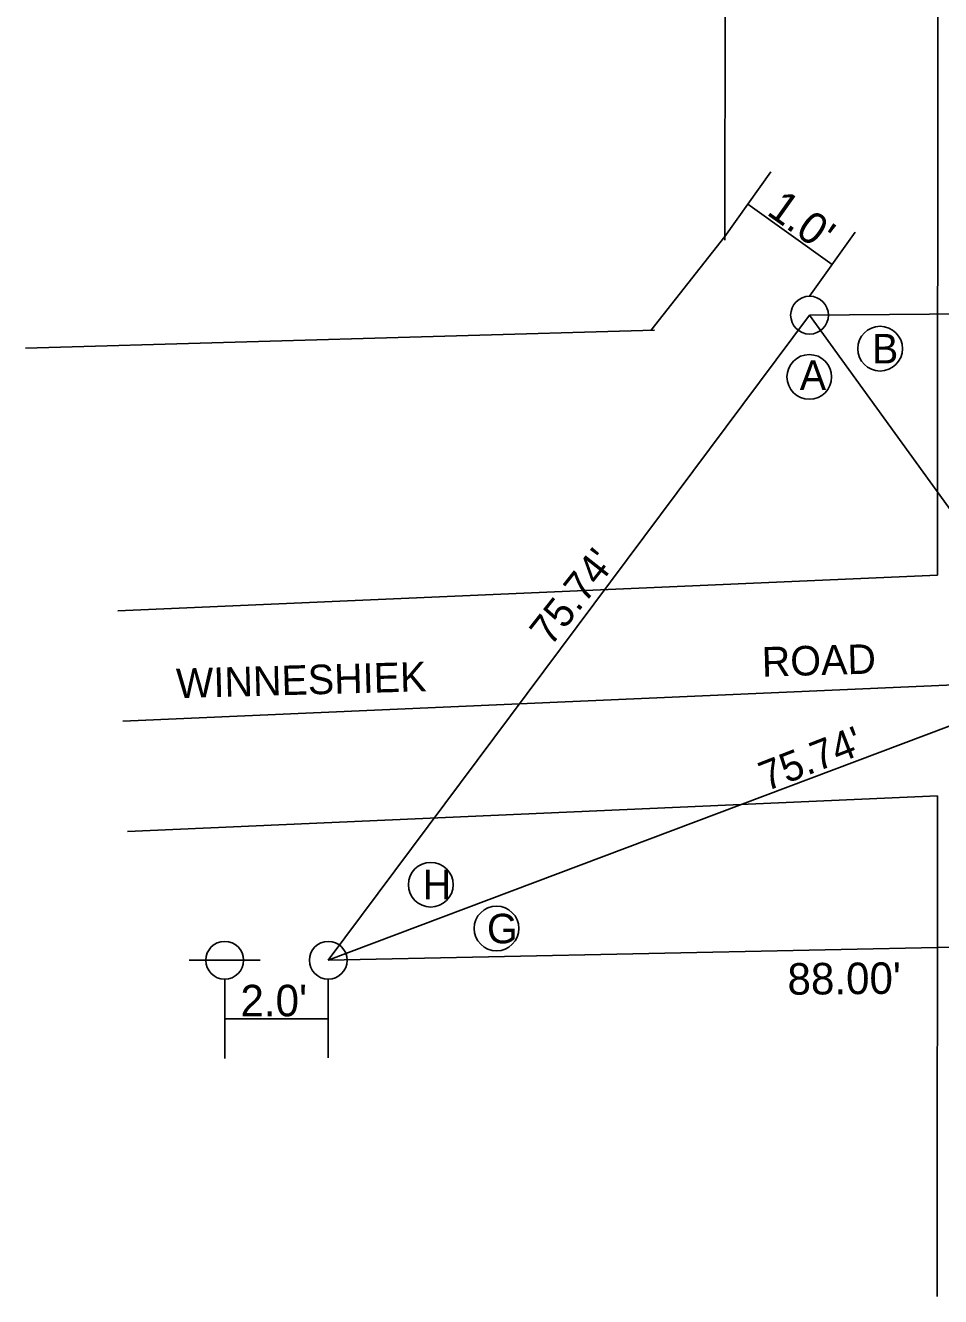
# Model space of a CAD drawing. Extents: x 777607.2 to 777685.3, y 2094784.8 to 2094820.4.
# Drawn here: x 777669.35 to 777672.254, y 2094799.529 to 2094803.562 of the extents above; entities that cross this region are included whole.
import ezdxf

# ---------------------------------------------------------------- set-up
doc = ezdxf.new("R2010")
doc.units = 0
for name, color, linetype in [('ROW_EX_Dimensions', 7, 'Continuous'), ('ROW_EX_Quarter Section Lines', 7, 'Continuous'), ('ROW_PR_Dimensions', 7, 'Continuous'), ('Topo_EOP', 7, 'Continuous'), ('Topo_Fence', 7, 'Continuous')]:
    doc.layers.add(name, color=color, linetype=linetype)

msp = doc.modelspace()

# ---------------------------------------------------------------- linework, layer by layer
at = {"layer": 'ROW_EX_Dimensions'}
for p, q in [((777671.5696, 2094802.8923), (777671.7156, 2094803.0971)), ((777671.6426, 2094802.9947), (777671.9102, 2094802.8038)), ((777671.8381, 2094802.7028), (777671.9832, 2094802.9062)), ((777671.8381, 2094802.6428), (777670.3109, 2094800.5959)), ((777673.2448, 2094802.6545), (777671.8381, 2094802.6428)), ((777672.6733, 2094801.4866), (777671.8381, 2094802.6428)), ((777670.3109, 2094800.5959), (777672.6733, 2094801.4866)), ((777670.3109, 2094800.5959), (777673.2435, 2094800.658)), ((777669.9822, 2094800.2843), (777669.9822, 2094800.5359)), ((777670.3109, 2094800.286), (777670.3109, 2094800.5359)), ((777669.9822, 2094800.4101), (777670.3109, 2094800.4101))]:
    msp.add_line(p, q, dxfattribs=at)
for centre in [(777672.062, 2094802.5365), (777671.8373, 2094802.4469), (777670.6362, 2094800.8357), (777670.8447, 2094800.6967)]:
    msp.add_circle(centre, 0.0709, dxfattribs=at)
at = {"layer": 'ROW_EX_Quarter Section Lines'}
msp.add_line((777672.6733, 2094801.4866), (777669.659, 2094801.3546), dxfattribs=at)
at = {"layer": 'ROW_PR_Dimensions'}
for p, q in [((777669.8692, 2094800.5959), (777669.9822, 2094800.5959)), ((777669.9822, 2094800.5959), (777670.0952, 2094800.5959))]:
    msp.add_line(p, q, dxfattribs=at)
for centre in [(777671.8381, 2094802.6428), (777669.9822, 2094800.5959), (777670.3109, 2094800.5959)]:
    msp.add_circle(centre, 0.06, dxfattribs=at)
at = {"layer": 'Topo_EOP'}
for p, q in [((777672.2443, 2094801.8181), (777672.2456, 2094803.8454)), ((777672.2443, 2094801.8181), (777669.6436, 2094801.7042)), ((777672.2438, 2094801.1174), (777669.6743, 2094801.0049)), ((777672.2427, 2094799.5287), (777672.2438, 2094801.1174))]:
    msp.add_line(p, q, dxfattribs=at)
at = {"layer": 'Topo_Fence'}
for p, q in [((777671.5709, 2094804.8773), (777671.5696, 2094802.8807)), ((777671.3341, 2094802.5946), (777671.5696, 2094802.8923)), ((777669.3499, 2094802.538), (777671.3457, 2094802.5949))]:
    msp.add_line(p, q, dxfattribs=at)

# ---------------------------------------------------------------- texts
at = {"layer": 'ROW_EX_Dimensions'}
for s, height, rotation, p in [("1.0'", 0.1, 324.575, (777671.6982, 2094802.9646)), ("75.74'", 0.09375, 51.7675, (777671.0166, 2094801.5886)), ('ROAD', 0.09375, 1.601, (777671.6877, 2094801.4957)), ('WINNESHIEK', 0.09375, 1.601, (777669.8295, 2094801.4274)), ("75.74'", 0.09375, 21.2572, (777671.7005, 2094801.1312)), ("88.00'", 0.1, 0.4976, (777671.7684, 2094800.4865)), ("2.0'", 0.1, 0.0699, (777670.0323, 2094800.4179))]:
    msp.add_text(s, height=height, rotation=rotation, dxfattribs=at).set_placement(p)
for s, p in [('B', (777672.036, 2094802.4895)), ('A', (777671.807, 2094802.4057)), ('H', (777670.6102, 2094800.7892)), ('G', (777670.8145, 2094800.6496))]:
    msp.add_text(s, height=0.0937, dxfattribs=at).set_placement(p)

doc.saveas('drawing.dxf')
